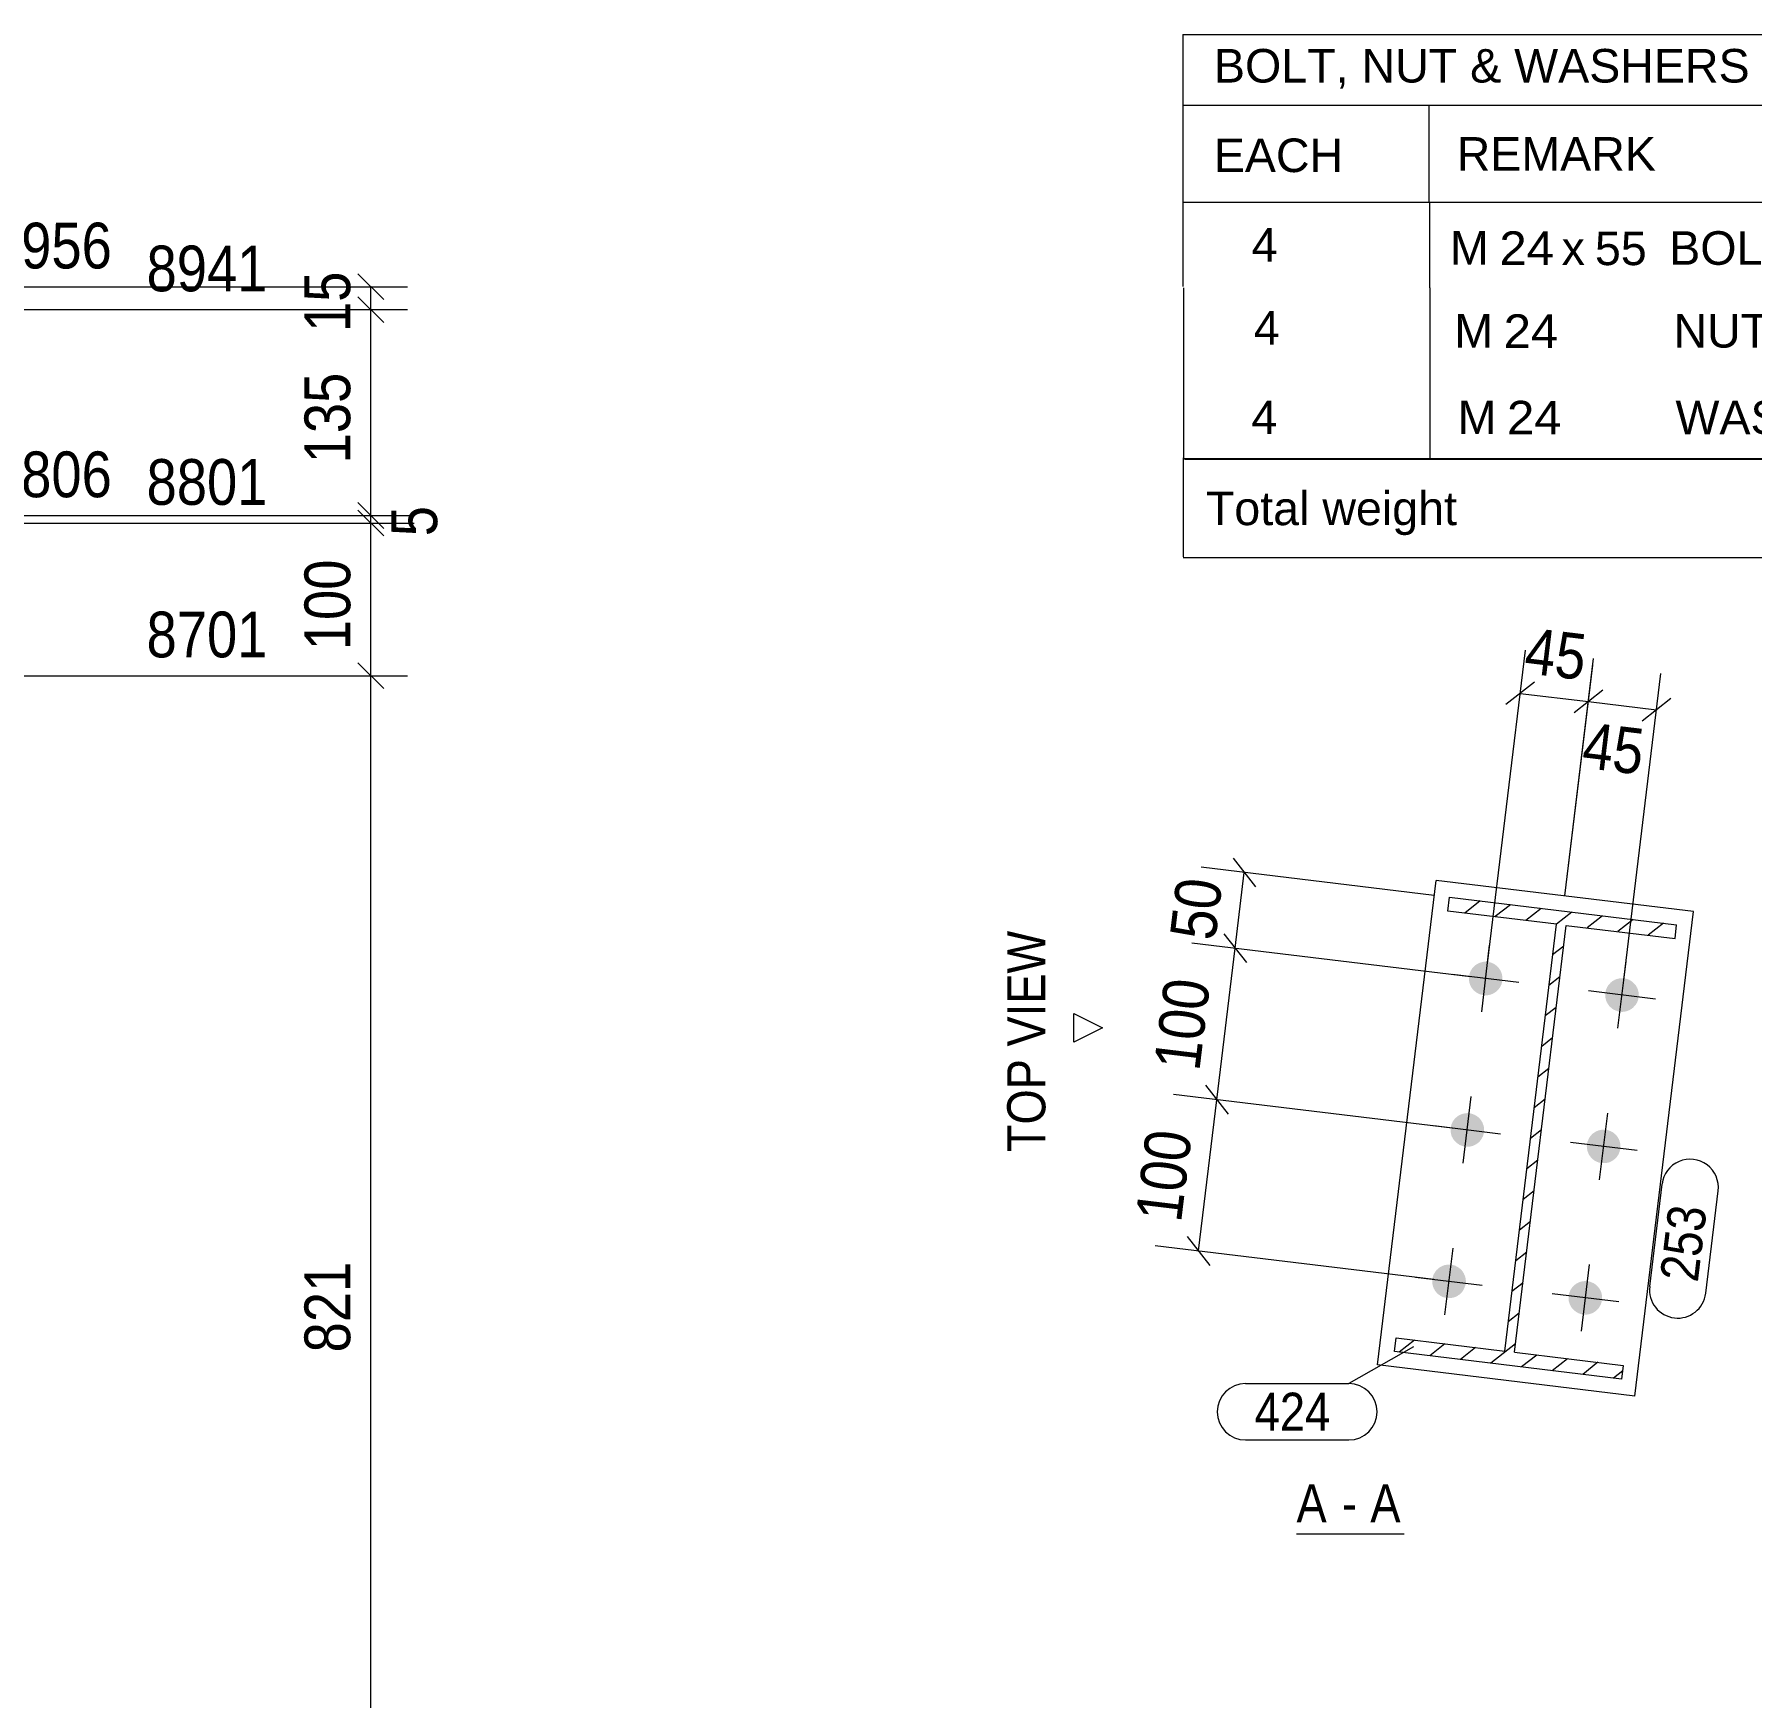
# Model space of a CAD drawing. Header units: millimetres. Extents: x 2 to 579, y 1 to 825.
# Drawn here: x 367.5 to 480, y 580.1 to 689.1 of the extents above; entities that cross this region are included whole.
import ezdxf

# ---------------------------------------------------------------- set-up
doc = ezdxf.new("R2010")
doc.units = ezdxf.units.MM
doc.linetypes.add('XKITLINE00', pattern=[0])
doc.linetypes.add('XKITLINE03', pattern=[6, 3, -1, 1, -1])
for name, color, linetype, lineweight in [('Bolt', 3, 'Continuous', 0), ('Dimensions', 7, 'Continuous', 0), ('OtherObjectType', 7, 'Continuous', 0), ('Part', 2, 'Continuous', 0), ('PartMark', 7, 'Continuous', 0)]:
    doc.layers.add(name, color=color, linetype=linetype, lineweight=lineweight)
doc.styles.add('ARIAL', font='ARIAL.TTF')
doc.styles.add('ARIAL_NARROW', font='ARIALN.TTF')

# ---------------------------------------------------------------- blocks, each defined once
blk = doc.blocks.new('*A5')
at = {"layer": 'Part', "color": 7, "linetype": 'XKITLINE00', "lineweight": 0}
for p, q in [((460.22, 632.57), (460.22, 632.57)), ((460.22, 632.57), (460.22, 632.57)), ((462.23, 632.33), (461.23, 631.54)), ((464.23, 632.08), (463.23, 631.3)), ((466.24, 631.84), (465.24, 631.05)), ((468.25, 631.6), (467.24, 630.81)), ((470.25, 631.35), (469.25, 630.57)), ((472.26, 631.11), (471.26, 630.33)), ((474.26, 630.87), (473.26, 630.08)), ((467.72, 629.37), (466.99, 628.8)), ((467.47, 627.36), (466.75, 626.79)), ((467.23, 625.35), (466.51, 624.79)), ((466.99, 623.35), (466.27, 622.78)), ((466.75, 621.34), (466.02, 620.78)), ((466.5, 619.34), (465.78, 618.77)), ((466.26, 617.33), (465.54, 616.76)), ((466.02, 615.33), (465.29, 614.76)), ((465.78, 613.32), (465.05, 612.75)), ((465.53, 611.31), (464.81, 610.75)), ((465.29, 609.31), (464.57, 608.74)), ((465.05, 607.3), (464.32, 606.73)), ((464.8, 605.3), (464.08, 604.73)), ((457.93, 603.53), (456.92, 602.75)), ((459.93, 603.29), (458.93, 602.51)), ((461.94, 603.05), (460.94, 602.26)), ((464.56, 603.29), (462.94, 602.02)), ((465.95, 602.56), (464.95, 601.78)), ((467.96, 602.32), (466.95, 601.53)), ((469.96, 602.08), (468.96, 601.29)), ((471.58, 601.53), (470.97, 601.05))]:
    blk.add_line(p, q, dxfattribs=at)
blk = doc.blocks.new('*A128')
at = {"layer": 'Bolt'}
for points in [[(461.51, 627.4), (461.52, 627.43), (461.52, 627.46), (461.53, 627.48), (461.53, 627.51), (461.54, 627.53), (461.55, 627.56), (461.55, 627.59), (461.56, 627.61), (461.57, 627.64), (461.58, 627.66), (461.59, 627.69), (461.6, 627.71), (461.62, 627.74), (461.63, 627.76), (461.64, 627.78), (461.66, 627.81), (461.67, 627.83), (461.68, 627.85), (461.7, 627.88), (461.71, 627.9), (461.73, 627.92), (461.75, 627.94), (461.77, 627.96), (461.78, 627.98), (461.8, 628), (461.82, 628.02), (461.84, 628.04), (461.86, 628.06), (461.88, 628.08), (461.9, 628.09), (461.92, 628.11), (461.94, 628.13), (461.96, 628.14), (461.99, 628.16), (462.01, 628.17), (462.03, 628.19), (462.06, 628.2), (462.08, 628.21), (462.1, 628.23), (462.13, 628.24), (462.15, 628.25), (462.18, 628.26), (462.2, 628.27), (462.23, 628.28), (462.25, 628.29), (462.28, 628.3), (462.3, 628.3), (462.33, 628.31), (462.36, 628.32), (462.38, 628.32), (462.41, 628.33), (462.44, 628.33), (462.46, 628.34), (462.49, 628.34), (462.52, 628.34), (462.54, 628.34), (462.57, 628.34), (462.6, 628.34), (462.62, 628.34), (462.65, 628.34), (462.68, 628.34), (462.71, 628.34), (462.73, 628.34), (462.76, 628.33), (462.79, 628.33), (462.81, 628.32), (462.84, 628.32), (462.86, 628.31), (462.89, 628.3), (462.92, 628.3), (462.94, 628.29), (462.97, 628.28), (462.99, 628.27), (463.02, 628.26), (463.04, 628.25), (463.07, 628.24), (463.09, 628.23), (463.12, 628.22), (463.14, 628.2), (463.16, 628.19), (463.19, 628.17), (463.21, 628.16), (463.23, 628.14), (463.25, 628.13), (463.27, 628.11), (463.3, 628.1), (463.32, 628.08), (463.34, 628.06), (463.36, 628.04), (463.38, 628.02), (463.39, 628), (463.41, 627.98), (463.43, 627.96), (463.45, 627.94), (463.47, 627.92), (463.48, 627.9), (463.5, 627.88), (463.51, 627.86), (463.53, 627.83), (463.54, 627.81), (463.56, 627.79), (463.57, 627.76), (463.58, 627.74), (463.59, 627.72), (463.6, 627.69), (463.62, 627.67), (463.63, 627.64), (463.63, 627.62), (463.64, 627.59), (463.65, 627.57), (463.66, 627.54), (463.67, 627.51), (463.67, 627.49), (463.68, 627.46), (463.68, 627.43), (463.69, 627.41), (463.69, 627.38), (463.69, 627.35), (463.7, 627.33), (463.7, 627.3), (463.7, 627.27), (463.7, 627.25), (463.7, 627.22), (463.7, 627.19), (463.7, 627.17), (463.69, 627.14), (463.69, 627.11), (463.69, 627.08), (463.68, 627.06), (463.68, 627.03), (463.67, 627.01), (463.67, 626.98), (463.66, 626.95), (463.65, 626.93), (463.65, 626.9), (463.64, 626.88), (463.63, 626.85), (463.62, 626.83), (463.61, 626.8), (463.6, 626.78), (463.58, 626.75), (463.57, 626.73), (463.56, 626.7), (463.54, 626.68), (463.53, 626.66), (463.52, 626.63), (463.5, 626.61), (463.48, 626.59), (463.47, 626.57), (463.45, 626.55), (463.43, 626.53), (463.42, 626.51), (463.4, 626.49), (463.38, 626.47), (463.36, 626.45), (463.34, 626.43), (463.32, 626.41), (463.3, 626.4), (463.28, 626.38), (463.26, 626.36), (463.24, 626.35), (463.21, 626.33), (463.19, 626.32), (463.17, 626.3), (463.14, 626.29), (463.12, 626.27), (463.1, 626.26), (463.07, 626.25), (463.05, 626.24), (463.02, 626.23), (463, 626.22), (462.97, 626.21), (462.95, 626.2), (462.92, 626.19), (462.9, 626.18), (462.87, 626.18), (462.84, 626.17), (462.82, 626.17), (462.79, 626.16), (462.76, 626.16), (462.74, 626.15), (462.71, 626.15), (462.68, 626.15), (462.66, 626.15), (462.63, 626.14), (462.6, 626.14), (462.58, 626.14), (462.55, 626.15), (462.52, 626.15), (462.49, 626.15), (462.47, 626.15), (462.44, 626.16), (462.41, 626.16), (462.39, 626.16), (462.36, 626.17), (462.34, 626.18), (462.31, 626.18), (462.28, 626.19), (462.26, 626.2), (462.23, 626.21), (462.21, 626.22), (462.18, 626.23), (462.16, 626.24), (462.13, 626.25), (462.11, 626.26), (462.08, 626.27), (462.06, 626.29), (462.04, 626.3), (462.01, 626.31), (461.99, 626.33), (461.97, 626.34), (461.95, 626.36), (461.93, 626.38), (461.9, 626.39), (461.88, 626.41), (461.86, 626.43), (461.84, 626.45), (461.82, 626.46), (461.81, 626.48), (461.79, 626.5), (461.77, 626.52), (461.75, 626.54), (461.73, 626.57), (461.72, 626.59), (461.7, 626.61), (461.69, 626.63), (461.67, 626.65), (461.66, 626.68), (461.64, 626.7), (461.63, 626.72), (461.62, 626.75), (461.61, 626.77), (461.6, 626.8), (461.58, 626.82), (461.57, 626.85), (461.57, 626.87), (461.56, 626.9), (461.55, 626.92), (461.54, 626.95), (461.53, 626.97), (461.53, 627), (461.52, 627.03), (461.52, 627.05), (461.51, 627.08), (461.51, 627.11), (461.51, 627.13), (461.5, 627.16), (461.5, 627.19), (461.5, 627.21), (461.5, 627.24), (461.5, 627.27), (461.5, 627.3), (461.5, 627.32), (461.5, 627.35), (461.51, 627.38)], [(470.45, 626.32), (470.45, 626.35), (470.46, 626.37), (470.46, 626.4), (470.47, 626.43), (470.47, 626.45), (470.48, 626.48), (470.49, 626.51), (470.5, 626.53), (470.51, 626.56), (470.52, 626.58), (470.53, 626.61), (470.54, 626.63), (470.55, 626.66), (470.56, 626.68), (470.58, 626.7), (470.59, 626.73), (470.6, 626.75), (470.62, 626.77), (470.63, 626.79), (470.65, 626.82), (470.67, 626.84), (470.68, 626.86), (470.7, 626.88), (470.72, 626.9), (470.74, 626.92), (470.76, 626.94), (470.77, 626.96), (470.79, 626.98), (470.81, 626.99), (470.83, 627.01), (470.86, 627.03), (470.88, 627.04), (470.9, 627.06), (470.92, 627.08), (470.94, 627.09), (470.97, 627.11), (470.99, 627.12), (471.01, 627.13), (471.04, 627.14), (471.06, 627.16), (471.09, 627.17), (471.11, 627.18), (471.14, 627.19), (471.16, 627.2), (471.19, 627.21), (471.21, 627.21), (471.24, 627.22), (471.27, 627.23), (471.29, 627.24), (471.32, 627.24), (471.34, 627.25), (471.37, 627.25), (471.4, 627.25), (471.42, 627.26), (471.45, 627.26), (471.48, 627.26), (471.51, 627.26), (471.53, 627.26), (471.56, 627.26), (471.59, 627.26), (471.61, 627.26), (471.64, 627.26), (471.67, 627.25), (471.69, 627.25), (471.72, 627.25), (471.75, 627.24), (471.77, 627.24), (471.8, 627.23), (471.83, 627.22), (471.85, 627.22), (471.88, 627.21), (471.9, 627.2), (471.93, 627.19), (471.95, 627.18), (471.98, 627.17), (472, 627.16), (472.03, 627.15), (472.05, 627.13), (472.07, 627.12), (472.1, 627.11), (472.12, 627.09), (472.14, 627.08), (472.17, 627.06), (472.19, 627.05), (472.21, 627.03), (472.23, 627.01), (472.25, 627), (472.27, 626.98), (472.29, 626.96), (472.31, 626.94), (472.33, 626.92), (472.35, 626.9), (472.37, 626.88), (472.38, 626.86), (472.4, 626.84), (472.42, 626.82), (472.43, 626.8), (472.45, 626.78), (472.46, 626.75), (472.48, 626.73), (472.49, 626.71), (472.5, 626.68), (472.52, 626.66), (472.53, 626.64), (472.54, 626.61), (472.55, 626.59), (472.56, 626.56), (472.57, 626.54), (472.58, 626.51), (472.59, 626.48), (472.59, 626.46), (472.6, 626.43), (472.61, 626.41), (472.61, 626.38), (472.62, 626.35), (472.62, 626.33), (472.63, 626.3), (472.63, 626.27), (472.63, 626.25), (472.63, 626.22), (472.63, 626.19), (472.63, 626.17), (472.63, 626.14), (472.63, 626.11), (472.63, 626.08), (472.63, 626.06), (472.63, 626.03), (472.62, 626), (472.62, 625.98), (472.61, 625.95), (472.61, 625.92), (472.6, 625.9), (472.6, 625.87), (472.59, 625.85), (472.58, 625.82), (472.57, 625.79), (472.56, 625.77), (472.55, 625.74), (472.54, 625.72), (472.53, 625.69), (472.52, 625.67), (472.51, 625.65), (472.49, 625.62), (472.48, 625.6), (472.47, 625.58), (472.45, 625.55), (472.44, 625.53), (472.42, 625.51), (472.4, 625.49), (472.39, 625.47), (472.37, 625.45), (472.35, 625.43), (472.33, 625.41), (472.31, 625.39), (472.3, 625.37), (472.28, 625.35), (472.26, 625.33), (472.23, 625.31), (472.21, 625.3), (472.19, 625.28), (472.17, 625.26), (472.15, 625.25), (472.13, 625.23), (472.1, 625.22), (472.08, 625.21), (472.06, 625.19), (472.03, 625.18), (472.01, 625.17), (471.98, 625.16), (471.96, 625.15), (471.93, 625.14), (471.91, 625.13), (471.88, 625.12), (471.86, 625.11), (471.83, 625.1), (471.8, 625.1), (471.78, 625.09), (471.75, 625.08), (471.73, 625.08), (471.7, 625.08), (471.67, 625.07), (471.65, 625.07), (471.62, 625.07), (471.59, 625.06), (471.56, 625.06), (471.54, 625.06), (471.51, 625.06), (471.48, 625.06), (471.46, 625.07), (471.43, 625.07), (471.4, 625.07), (471.38, 625.07), (471.35, 625.08), (471.32, 625.08), (471.3, 625.09), (471.27, 625.1), (471.24, 625.1), (471.22, 625.11), (471.19, 625.12), (471.17, 625.13), (471.14, 625.14), (471.12, 625.15), (471.09, 625.16), (471.07, 625.17), (471.04, 625.18), (471.02, 625.19), (470.99, 625.2), (470.97, 625.22), (470.95, 625.23), (470.93, 625.25), (470.9, 625.26), (470.88, 625.28), (470.86, 625.29), (470.84, 625.31), (470.82, 625.33), (470.8, 625.35), (470.78, 625.36), (470.76, 625.38), (470.74, 625.4), (470.72, 625.42), (470.7, 625.44), (470.69, 625.46), (470.67, 625.48), (470.65, 625.51), (470.64, 625.53), (470.62, 625.55), (470.61, 625.57), (470.59, 625.6), (470.58, 625.62), (470.57, 625.64), (470.55, 625.67), (470.54, 625.69), (470.53, 625.71), (470.52, 625.74), (470.51, 625.76), (470.5, 625.79), (470.49, 625.82), (470.48, 625.84), (470.48, 625.87), (470.47, 625.89), (470.46, 625.92), (470.46, 625.95), (470.45, 625.97), (470.45, 626), (470.44, 626.03), (470.44, 626.05), (470.44, 626.08), (470.44, 626.11), (470.44, 626.13), (470.43, 626.16), (470.44, 626.19), (470.44, 626.21), (470.44, 626.24), (470.44, 626.27), (470.44, 626.29)], [(460.31, 617.48), (460.31, 617.5), (460.32, 617.53), (460.32, 617.55), (460.33, 617.58), (460.34, 617.61), (460.35, 617.63), (460.35, 617.66), (460.36, 617.68), (460.37, 617.71), (460.38, 617.73), (460.39, 617.76), (460.4, 617.78), (460.42, 617.81), (460.43, 617.83), (460.44, 617.86), (460.45, 617.88), (460.47, 617.9), (460.48, 617.93), (460.5, 617.95), (460.51, 617.97), (460.53, 617.99), (460.55, 618.01), (460.56, 618.03), (460.58, 618.05), (460.6, 618.07), (460.62, 618.09), (460.64, 618.11), (460.66, 618.13), (460.68, 618.15), (460.7, 618.16), (460.72, 618.18), (460.74, 618.2), (460.76, 618.21), (460.79, 618.23), (460.81, 618.24), (460.83, 618.26), (460.85, 618.27), (460.88, 618.29), (460.9, 618.3), (460.93, 618.31), (460.95, 618.32), (460.98, 618.33), (461, 618.34), (461.03, 618.35), (461.05, 618.36), (461.08, 618.37), (461.1, 618.38), (461.13, 618.38), (461.16, 618.39), (461.18, 618.39), (461.21, 618.4), (461.23, 618.4), (461.26, 618.41), (461.29, 618.41), (461.32, 618.41), (461.34, 618.41), (461.37, 618.42), (461.4, 618.42), (461.42, 618.42), (461.45, 618.42), (461.48, 618.41), (461.5, 618.41), (461.53, 618.41), (461.56, 618.4), (461.58, 618.4), (461.61, 618.4), (461.64, 618.39), (461.66, 618.38), (461.69, 618.38), (461.72, 618.37), (461.74, 618.36), (461.77, 618.35), (461.79, 618.34), (461.82, 618.33), (461.84, 618.32), (461.87, 618.31), (461.89, 618.3), (461.92, 618.29), (461.94, 618.27), (461.96, 618.26), (461.99, 618.25), (462.01, 618.23), (462.03, 618.22), (462.05, 618.2), (462.07, 618.18), (462.09, 618.17), (462.12, 618.15), (462.14, 618.13), (462.16, 618.11), (462.17, 618.1), (462.19, 618.08), (462.21, 618.06), (462.23, 618.04), (462.25, 618.02), (462.26, 618), (462.28, 617.97), (462.3, 617.95), (462.31, 617.93), (462.33, 617.91), (462.34, 617.88), (462.35, 617.86), (462.37, 617.84), (462.38, 617.81), (462.39, 617.79), (462.4, 617.76), (462.41, 617.74), (462.42, 617.71), (462.43, 617.69), (462.44, 617.66), (462.45, 617.64), (462.46, 617.61), (462.47, 617.59), (462.47, 617.56), (462.48, 617.53), (462.48, 617.51), (462.49, 617.48), (462.49, 617.45), (462.49, 617.43), (462.5, 617.4), (462.5, 617.37), (462.5, 617.35), (462.5, 617.32), (462.5, 617.29), (462.5, 617.26), (462.5, 617.24), (462.49, 617.21), (462.49, 617.18), (462.49, 617.16), (462.48, 617.13), (462.48, 617.1), (462.47, 617.08), (462.47, 617.05), (462.46, 617.03), (462.45, 617), (462.44, 616.97), (462.44, 616.95), (462.43, 616.92), (462.42, 616.9), (462.41, 616.87), (462.39, 616.85), (462.38, 616.82), (462.37, 616.8), (462.36, 616.78), (462.34, 616.75), (462.33, 616.73), (462.31, 616.71), (462.3, 616.68), (462.28, 616.66), (462.27, 616.64), (462.25, 616.62), (462.23, 616.6), (462.22, 616.58), (462.2, 616.56), (462.18, 616.54), (462.16, 616.52), (462.14, 616.5), (462.12, 616.48), (462.1, 616.47), (462.08, 616.45), (462.06, 616.43), (462.03, 616.42), (462.01, 616.4), (461.99, 616.39), (461.97, 616.37), (461.94, 616.36), (461.92, 616.35), (461.9, 616.33), (461.87, 616.32), (461.85, 616.31), (461.82, 616.3), (461.8, 616.29), (461.77, 616.28), (461.75, 616.27), (461.72, 616.26), (461.69, 616.26), (461.67, 616.25), (461.64, 616.24), (461.62, 616.24), (461.59, 616.23), (461.56, 616.23), (461.54, 616.22), (461.51, 616.22), (461.48, 616.22), (461.46, 616.22), (461.43, 616.22), (461.4, 616.22), (461.37, 616.22), (461.35, 616.22), (461.32, 616.22), (461.29, 616.22), (461.27, 616.22), (461.24, 616.23), (461.21, 616.23), (461.19, 616.24), (461.16, 616.24), (461.13, 616.25), (461.11, 616.26), (461.08, 616.26), (461.06, 616.27), (461.03, 616.28), (461.01, 616.29), (460.98, 616.3), (460.96, 616.31), (460.93, 616.32), (460.91, 616.33), (460.88, 616.34), (460.86, 616.36), (460.84, 616.37), (460.81, 616.39), (460.79, 616.4), (460.77, 616.42), (460.75, 616.43), (460.72, 616.45), (460.7, 616.46), (460.68, 616.48), (460.66, 616.5), (460.64, 616.52), (460.62, 616.54), (460.6, 616.56), (460.59, 616.58), (460.57, 616.6), (460.55, 616.62), (460.53, 616.64), (460.52, 616.66), (460.5, 616.68), (460.49, 616.7), (460.47, 616.73), (460.46, 616.75), (460.44, 616.77), (460.43, 616.8), (460.42, 616.82), (460.41, 616.84), (460.39, 616.87), (460.38, 616.89), (460.37, 616.92), (460.36, 616.94), (460.36, 616.97), (460.35, 616.99), (460.34, 617.02), (460.33, 617.05), (460.33, 617.07), (460.32, 617.1), (460.32, 617.13), (460.31, 617.15), (460.31, 617.18), (460.3, 617.21), (460.3, 617.23), (460.3, 617.26), (460.3, 617.29), (460.3, 617.31), (460.3, 617.34), (460.3, 617.37), (460.3, 617.39), (460.3, 617.42), (460.31, 617.45)], [(469.25, 616.39), (469.25, 616.42), (469.25, 616.45), (469.26, 616.47), (469.27, 616.5), (469.27, 616.53), (469.28, 616.55), (469.29, 616.58), (469.3, 616.6), (469.31, 616.63), (469.32, 616.65), (469.33, 616.68), (469.34, 616.7), (469.35, 616.73), (469.36, 616.75), (469.38, 616.78), (469.39, 616.8), (469.4, 616.82), (469.42, 616.84), (469.43, 616.87), (469.45, 616.89), (469.46, 616.91), (469.48, 616.93), (469.5, 616.95), (469.52, 616.97), (469.54, 616.99), (469.55, 617.01), (469.57, 617.03), (469.59, 617.05), (469.61, 617.07), (469.63, 617.08), (469.65, 617.1), (469.68, 617.12), (469.7, 617.13), (469.72, 617.15), (469.74, 617.16), (469.77, 617.18), (469.79, 617.19), (469.81, 617.2), (469.84, 617.22), (469.86, 617.23), (469.89, 617.24), (469.91, 617.25), (469.94, 617.26), (469.96, 617.27), (469.99, 617.28), (470.01, 617.29), (470.04, 617.29), (470.06, 617.3), (470.09, 617.31), (470.12, 617.31), (470.14, 617.32), (470.17, 617.32), (470.2, 617.33), (470.22, 617.33), (470.25, 617.33), (470.28, 617.33), (470.3, 617.33), (470.33, 617.34), (470.36, 617.33), (470.39, 617.33), (470.41, 617.33), (470.44, 617.33), (470.47, 617.33), (470.49, 617.32), (470.52, 617.32), (470.55, 617.31), (470.57, 617.31), (470.6, 617.3), (470.62, 617.3), (470.65, 617.29), (470.68, 617.28), (470.7, 617.27), (470.73, 617.26), (470.75, 617.25), (470.78, 617.24), (470.8, 617.23), (470.83, 617.22), (470.85, 617.21), (470.87, 617.19), (470.9, 617.18), (470.92, 617.17), (470.94, 617.15), (470.96, 617.14), (470.99, 617.12), (471.01, 617.1), (471.03, 617.09), (471.05, 617.07), (471.07, 617.05), (471.09, 617.03), (471.11, 617.01), (471.13, 617), (471.15, 616.98), (471.16, 616.96), (471.18, 616.94), (471.2, 616.91), (471.22, 616.89), (471.23, 616.87), (471.25, 616.85), (471.26, 616.83), (471.28, 616.8), (471.29, 616.78), (471.3, 616.76), (471.32, 616.73), (471.33, 616.71), (471.34, 616.68), (471.35, 616.66), (471.36, 616.63), (471.37, 616.61), (471.38, 616.58), (471.39, 616.56), (471.39, 616.53), (471.4, 616.5), (471.41, 616.48), (471.41, 616.45), (471.42, 616.43), (471.42, 616.4), (471.43, 616.37), (471.43, 616.35), (471.43, 616.32), (471.43, 616.29), (471.43, 616.26), (471.43, 616.24), (471.43, 616.21), (471.43, 616.18), (471.43, 616.16), (471.43, 616.13), (471.43, 616.1), (471.42, 616.08), (471.42, 616.05), (471.41, 616.02), (471.41, 616), (471.4, 615.97), (471.39, 615.94), (471.39, 615.92), (471.38, 615.89), (471.37, 615.87), (471.36, 615.84), (471.35, 615.82), (471.34, 615.79), (471.33, 615.77), (471.32, 615.74), (471.3, 615.72), (471.29, 615.7), (471.28, 615.67), (471.26, 615.65), (471.25, 615.63), (471.23, 615.6), (471.22, 615.58), (471.2, 615.56), (471.19, 615.54), (471.17, 615.52), (471.15, 615.5), (471.13, 615.48), (471.11, 615.46), (471.09, 615.44), (471.07, 615.42), (471.05, 615.4), (471.03, 615.39), (471.01, 615.37), (470.99, 615.35), (470.97, 615.34), (470.95, 615.32), (470.92, 615.31), (470.9, 615.29), (470.88, 615.28), (470.85, 615.27), (470.83, 615.25), (470.81, 615.24), (470.78, 615.23), (470.76, 615.22), (470.73, 615.21), (470.71, 615.2), (470.68, 615.19), (470.66, 615.18), (470.63, 615.18), (470.6, 615.17), (470.58, 615.16), (470.55, 615.16), (470.52, 615.15), (470.5, 615.15), (470.47, 615.14), (470.44, 615.14), (470.42, 615.14), (470.39, 615.14), (470.36, 615.14), (470.34, 615.14), (470.31, 615.14), (470.28, 615.14), (470.26, 615.14), (470.23, 615.14), (470.2, 615.14), (470.17, 615.15), (470.15, 615.15), (470.12, 615.16), (470.1, 615.16), (470.07, 615.17), (470.04, 615.17), (470.02, 615.18), (469.99, 615.19), (469.97, 615.2), (469.94, 615.21), (469.92, 615.22), (469.89, 615.23), (469.87, 615.24), (469.84, 615.25), (469.82, 615.26), (469.79, 615.28), (469.77, 615.29), (469.75, 615.3), (469.72, 615.32), (469.7, 615.33), (469.68, 615.35), (469.66, 615.37), (469.64, 615.38), (469.62, 615.4), (469.6, 615.42), (469.58, 615.44), (469.56, 615.46), (469.54, 615.47), (469.52, 615.49), (469.5, 615.51), (469.48, 615.54), (469.47, 615.56), (469.45, 615.58), (469.44, 615.6), (469.42, 615.62), (469.41, 615.64), (469.39, 615.67), (469.38, 615.69), (469.36, 615.71), (469.35, 615.74), (469.34, 615.76), (469.33, 615.79), (469.32, 615.81), (469.31, 615.84), (469.3, 615.86), (469.29, 615.89), (469.28, 615.91), (469.27, 615.94), (469.27, 615.97), (469.26, 615.99), (469.26, 616.02), (469.25, 616.04), (469.25, 616.07), (469.24, 616.1), (469.24, 616.12), (469.24, 616.15), (469.24, 616.18), (469.23, 616.21), (469.23, 616.23), (469.23, 616.26), (469.23, 616.29), (469.24, 616.31), (469.24, 616.34), (469.24, 616.37)], [(459.11, 607.55), (459.11, 607.57), (459.12, 607.6), (459.12, 607.63), (459.13, 607.65), (459.14, 607.68), (459.14, 607.71), (459.15, 607.73), (459.16, 607.76), (459.17, 607.78), (459.18, 607.81), (459.19, 607.83), (459.2, 607.86), (459.21, 607.88), (459.23, 607.9), (459.24, 607.93), (459.25, 607.95), (459.27, 607.97), (459.28, 608), (459.3, 608.02), (459.31, 608.04), (459.33, 608.06), (459.35, 608.08), (459.36, 608.11), (459.38, 608.13), (459.4, 608.15), (459.42, 608.16), (459.44, 608.18), (459.46, 608.2), (459.48, 608.22), (459.5, 608.24), (459.52, 608.25), (459.54, 608.27), (459.56, 608.29), (459.58, 608.3), (459.61, 608.32), (459.63, 608.33), (459.65, 608.34), (459.68, 608.36), (459.7, 608.37), (459.73, 608.38), (459.75, 608.39), (459.77, 608.4), (459.8, 608.41), (459.82, 608.42), (459.85, 608.43), (459.88, 608.44), (459.9, 608.45), (459.93, 608.46), (459.95, 608.46), (459.98, 608.47), (460.01, 608.47), (460.03, 608.48), (460.06, 608.48), (460.09, 608.48), (460.11, 608.49), (460.14, 608.49), (460.17, 608.49), (460.2, 608.49), (460.22, 608.49), (460.25, 608.49), (460.28, 608.49), (460.3, 608.48), (460.33, 608.48), (460.36, 608.48), (460.38, 608.47), (460.41, 608.47), (460.44, 608.46), (460.46, 608.46), (460.49, 608.45), (460.51, 608.44), (460.54, 608.43), (460.57, 608.43), (460.59, 608.42), (460.62, 608.41), (460.64, 608.4), (460.67, 608.38), (460.69, 608.37), (460.71, 608.36), (460.74, 608.35), (460.76, 608.33), (460.78, 608.32), (460.81, 608.3), (460.83, 608.29), (460.85, 608.27), (460.87, 608.26), (460.89, 608.24), (460.91, 608.22), (460.93, 608.21), (460.95, 608.19), (460.97, 608.17), (460.99, 608.15), (461.01, 608.13), (461.03, 608.11), (461.05, 608.09), (461.06, 608.07), (461.08, 608.05), (461.1, 608.02), (461.11, 608), (461.13, 607.98), (461.14, 607.96), (461.15, 607.93), (461.17, 607.91), (461.18, 607.89), (461.19, 607.86), (461.2, 607.84), (461.21, 607.81), (461.22, 607.79), (461.23, 607.76), (461.24, 607.74), (461.25, 607.71), (461.26, 607.68), (461.26, 607.66), (461.27, 607.63), (461.28, 607.61), (461.28, 607.58), (461.29, 607.55), (461.29, 607.53), (461.29, 607.5), (461.29, 607.47), (461.3, 607.45), (461.3, 607.42), (461.3, 607.39), (461.3, 607.36), (461.3, 607.34), (461.29, 607.31), (461.29, 607.28), (461.29, 607.26), (461.29, 607.23), (461.28, 607.2), (461.28, 607.18), (461.27, 607.15), (461.27, 607.12), (461.26, 607.1), (461.25, 607.07), (461.24, 607.05), (461.23, 607.02), (461.22, 607), (461.21, 606.97), (461.2, 606.95), (461.19, 606.92), (461.18, 606.9), (461.17, 606.87), (461.16, 606.85), (461.14, 606.83), (461.13, 606.8), (461.11, 606.78), (461.1, 606.76), (461.08, 606.74), (461.07, 606.71), (461.05, 606.69), (461.03, 606.67), (461.01, 606.65), (461, 606.63), (460.98, 606.61), (460.96, 606.59), (460.94, 606.58), (460.92, 606.56), (460.9, 606.54), (460.88, 606.52), (460.85, 606.51), (460.83, 606.49), (460.81, 606.48), (460.79, 606.46), (460.77, 606.45), (460.74, 606.43), (460.72, 606.42), (460.69, 606.41), (460.67, 606.4), (460.65, 606.38), (460.62, 606.37), (460.6, 606.36), (460.57, 606.35), (460.55, 606.34), (460.52, 606.34), (460.49, 606.33), (460.47, 606.32), (460.44, 606.32), (460.41, 606.31), (460.39, 606.31), (460.36, 606.3), (460.33, 606.3), (460.31, 606.29), (460.28, 606.29), (460.25, 606.29), (460.23, 606.29), (460.2, 606.29), (460.17, 606.29), (460.15, 606.29), (460.12, 606.29), (460.09, 606.29), (460.07, 606.3), (460.04, 606.3), (460.01, 606.3), (459.99, 606.31), (459.96, 606.31), (459.93, 606.32), (459.91, 606.33), (459.88, 606.34), (459.86, 606.34), (459.83, 606.35), (459.8, 606.36), (459.78, 606.37), (459.75, 606.38), (459.73, 606.39), (459.71, 606.4), (459.68, 606.42), (459.66, 606.43), (459.63, 606.44), (459.61, 606.46), (459.59, 606.47), (459.57, 606.49), (459.54, 606.5), (459.52, 606.52), (459.5, 606.54), (459.48, 606.55), (459.46, 606.57), (459.44, 606.59), (459.42, 606.61), (459.4, 606.63), (459.38, 606.65), (459.37, 606.67), (459.35, 606.69), (459.33, 606.71), (459.32, 606.73), (459.3, 606.75), (459.28, 606.78), (459.27, 606.8), (459.26, 606.82), (459.24, 606.84), (459.23, 606.87), (459.22, 606.89), (459.2, 606.92), (459.19, 606.94), (459.18, 606.97), (459.17, 606.99), (459.16, 607.02), (459.15, 607.04), (459.15, 607.07), (459.14, 607.09), (459.13, 607.12), (459.12, 607.15), (459.12, 607.17), (459.11, 607.2), (459.11, 607.22), (459.11, 607.25), (459.1, 607.28), (459.1, 607.31), (459.1, 607.33), (459.1, 607.36), (459.1, 607.39), (459.1, 607.41), (459.1, 607.44), (459.1, 607.47), (459.1, 607.49), (459.11, 607.52)], [(468.04, 606.47), (468.05, 606.49), (468.05, 606.52), (468.06, 606.55), (468.06, 606.57), (468.07, 606.6), (468.08, 606.62), (468.09, 606.65), (468.1, 606.68), (468.11, 606.7), (468.12, 606.73), (468.13, 606.75), (468.14, 606.78), (468.15, 606.8), (468.16, 606.82), (468.17, 606.85), (468.19, 606.87), (468.2, 606.89), (468.22, 606.92), (468.23, 606.94), (468.25, 606.96), (468.26, 606.98), (468.28, 607), (468.3, 607.02), (468.32, 607.04), (468.33, 607.06), (468.35, 607.08), (468.37, 607.1), (468.39, 607.12), (468.41, 607.14), (468.43, 607.16), (468.45, 607.17), (468.48, 607.19), (468.5, 607.21), (468.52, 607.22), (468.54, 607.24), (468.56, 607.25), (468.59, 607.26), (468.61, 607.28), (468.64, 607.29), (468.66, 607.3), (468.68, 607.31), (468.71, 607.32), (468.73, 607.33), (468.76, 607.34), (468.79, 607.35), (468.81, 607.36), (468.84, 607.37), (468.86, 607.37), (468.89, 607.38), (468.92, 607.39), (468.94, 607.39), (468.97, 607.4), (469, 607.4), (469.02, 607.4), (469.05, 607.4), (469.08, 607.41), (469.1, 607.41), (469.13, 607.41), (469.16, 607.41), (469.18, 607.41), (469.21, 607.4), (469.24, 607.4), (469.26, 607.4), (469.29, 607.4), (469.32, 607.39), (469.34, 607.39), (469.37, 607.38), (469.4, 607.38), (469.42, 607.37), (469.45, 607.36), (469.48, 607.35), (469.5, 607.34), (469.53, 607.33), (469.55, 607.32), (469.58, 607.31), (469.6, 607.3), (469.62, 607.29), (469.65, 607.28), (469.67, 607.27), (469.7, 607.25), (469.72, 607.24), (469.74, 607.22), (469.76, 607.21), (469.79, 607.19), (469.81, 607.18), (469.83, 607.16), (469.85, 607.14), (469.87, 607.12), (469.89, 607.11), (469.91, 607.09), (469.93, 607.07), (469.95, 607.05), (469.96, 607.03), (469.98, 607.01), (470, 606.99), (470.01, 606.96), (470.03, 606.94), (470.05, 606.92), (470.06, 606.9), (470.07, 606.88), (470.09, 606.85), (470.1, 606.83), (470.11, 606.8), (470.13, 606.78), (470.14, 606.76), (470.15, 606.73), (470.16, 606.71), (470.17, 606.68), (470.18, 606.66), (470.18, 606.63), (470.19, 606.6), (470.2, 606.58), (470.21, 606.55), (470.21, 606.52), (470.22, 606.5), (470.22, 606.47), (470.22, 606.44), (470.23, 606.42), (470.23, 606.39), (470.23, 606.36), (470.23, 606.34), (470.23, 606.31), (470.23, 606.28), (470.23, 606.26), (470.23, 606.23), (470.23, 606.2), (470.22, 606.18), (470.22, 606.15), (470.22, 606.12), (470.21, 606.1), (470.21, 606.07), (470.2, 606.04), (470.19, 606.02), (470.19, 605.99), (470.18, 605.96), (470.17, 605.94), (470.16, 605.91), (470.15, 605.89), (470.14, 605.86), (470.13, 605.84), (470.12, 605.82), (470.1, 605.79), (470.09, 605.77), (470.08, 605.74), (470.06, 605.72), (470.05, 605.7), (470.03, 605.68), (470.02, 605.65), (470, 605.63), (469.98, 605.61), (469.97, 605.59), (469.95, 605.57), (469.93, 605.55), (469.91, 605.53), (469.89, 605.51), (469.87, 605.49), (469.85, 605.48), (469.83, 605.46), (469.81, 605.44), (469.79, 605.43), (469.77, 605.41), (469.75, 605.39), (469.72, 605.38), (469.7, 605.37), (469.68, 605.35), (469.65, 605.34), (469.63, 605.33), (469.61, 605.31), (469.58, 605.3), (469.56, 605.29), (469.53, 605.28), (469.51, 605.27), (469.48, 605.26), (469.45, 605.26), (469.43, 605.25), (469.4, 605.24), (469.38, 605.23), (469.35, 605.23), (469.32, 605.22), (469.3, 605.22), (469.27, 605.22), (469.24, 605.21), (469.22, 605.21), (469.19, 605.21), (469.16, 605.21), (469.14, 605.21), (469.11, 605.21), (469.08, 605.21), (469.05, 605.21), (469.03, 605.21), (469, 605.22), (468.97, 605.22), (468.95, 605.22), (468.92, 605.23), (468.89, 605.23), (468.87, 605.24), (468.84, 605.25), (468.82, 605.25), (468.79, 605.26), (468.76, 605.27), (468.74, 605.28), (468.71, 605.29), (468.69, 605.3), (468.66, 605.31), (468.64, 605.32), (468.62, 605.34), (468.59, 605.35), (468.57, 605.36), (468.55, 605.38), (468.52, 605.39), (468.5, 605.41), (468.48, 605.42), (468.46, 605.44), (468.44, 605.46), (468.42, 605.47), (468.4, 605.49), (468.38, 605.51), (468.36, 605.53), (468.34, 605.55), (468.32, 605.57), (468.3, 605.59), (468.28, 605.61), (468.27, 605.63), (468.25, 605.65), (468.23, 605.67), (468.22, 605.69), (468.2, 605.72), (468.19, 605.74), (468.18, 605.76), (468.16, 605.79), (468.15, 605.81), (468.14, 605.84), (468.13, 605.86), (468.12, 605.88), (468.11, 605.91), (468.1, 605.93), (468.09, 605.96), (468.08, 605.99), (468.07, 606.01), (468.07, 606.04), (468.06, 606.06), (468.05, 606.09), (468.05, 606.12), (468.04, 606.14), (468.04, 606.17), (468.04, 606.2), (468.04, 606.22), (468.03, 606.25), (468.03, 606.28), (468.03, 606.31), (468.03, 606.33), (468.03, 606.36), (468.04, 606.39), (468.04, 606.41), (468.04, 606.44)]]:
    blk.add_hatch(color=3, dxfattribs=at).paths.add_polyline_path(points, flags=17)
at = {"layer": 'Bolt', "color": 3, "linetype": 'XKITLINE00', "lineweight": 0}
for p, q in [((462.34, 625.06), (462.86, 629.43)), ((471.27, 623.98), (471.8, 628.35)), ((464.78, 626.98), (460.42, 627.51)), ((473.72, 625.9), (469.35, 626.43)), ((461.13, 615.13), (461.66, 619.5)), ((470.07, 614.05), (470.6, 618.42)), ((463.58, 617.05), (459.21, 617.58)), ((472.52, 615.97), (468.15, 616.5)), ((459.93, 605.2), (460.46, 609.57)), ((468.87, 604.12), (469.4, 608.49)), ((462.38, 607.12), (458.01, 607.65)), ((471.32, 606.04), (466.95, 606.57))]:
    blk.add_line(p, q, dxfattribs=at)
blk = doc.blocks.new('*A129')
at = {"layer": 'Part', "color": 2, "linetype": 'XKITLINE00', "lineweight": 0}
for p, q in [((460.11, 631.67), (460.22, 632.57)), ((467.24, 630.81), (460.11, 631.67)), ((460.22, 632.57), (475.11, 630.77)), ((463.85, 602.82), (467.24, 630.81)), ((464.5, 602.74), (467.88, 630.73)), ((467.88, 630.73), (475.01, 629.87)), ((475.01, 629.87), (475.11, 630.77)), ((456.62, 602.79), (456.73, 603.68)), ((456.73, 603.68), (463.85, 602.82)), ((471.51, 600.98), (456.62, 602.79)), ((464.5, 602.74), (471.62, 601.88)), ((471.62, 601.88), (471.51, 600.98))]:
    blk.add_line(p, q, dxfattribs=at)
at = {"layer": 'Part', "color": 7, "linetype": 'XKITLINE03', "lineweight": 0}
blk.add_line((465.87, 616.78), (465.87, 616.78), dxfattribs=at)
blk = doc.blocks.new('*A130')
at = {"layer": 'Part', "color": 2, "linetype": 'XKITLINE00', "lineweight": 0}
for p, q in [((455.51, 601.91), (459.35, 633.68)), ((476.23, 631.64), (459.35, 633.68)), ((472.38, 599.87), (476.23, 631.64)), ((472.38, 599.87), (455.51, 601.91))]:
    blk.add_line(p, q, dxfattribs=at)
blk = doc.blocks.new('*A178')
at = {"layer": 'OtherObjectType', "color": 7, "linetype": 'XKITLINE00', "lineweight": 0}
for p, q in [((442.76, 689.15), (442.75, 678.15)), ((442.76, 689.15), (568.88, 689.15)), ((568.88, 689.15), (568.88, 678.15)), ((442.75, 684.5), (568.88, 684.5)), ((458.87, 684.51), (458.87, 678.15)), ((518.57, 684.51), (518.57, 678.15)), ((544.47, 684.49), (544.47, 678.15)), ((442.76, 678.12), (442.76, 672.62)), ((442.77, 678.15), (568.88, 678.15)), ((458.92, 678.15), (458.92, 672.53)), ((518.57, 678.15), (518.57, 672.53)), ((544.5, 678.15), (544.5, 672.65)), ((568.88, 678.15), (568.88, 672.65)), ((442.79, 672.53), (442.79, 666.92)), ((458.95, 672.53), (458.95, 666.91)), ((518.57, 672.53), (518.57, 666.91)), ((544.5, 672.53), (544.5, 667.03)), ((568.88, 672.53), (568.88, 667.03)), ((442.79, 666.9), (442.79, 661.33)), ((458.95, 666.91), (458.95, 661.29)), ((518.57, 666.91), (518.57, 661.29)), ((544.5, 666.91), (544.5, 661.3)), ((568.88, 666.91), (568.88, 661.3)), ((568.88, 661.3), (442.75, 661.33)), ((442.78, 661.29), (442.78, 654.89)), ((442.85, 661.29), (568.87, 661.29)), ((544.5, 661.26), (544.5, 654.84)), ((568.87, 661.26), (568.87, 654.85)), ((442.77, 654.85), (568.87, 654.85))]:
    blk.add_line(p, q, dxfattribs=at)
at = {"layer": 'OtherObjectType', "color": 7, "style": 'ARIAL_NARROW'}
for s, width, p in [('BOLT, NUT & WASHERS MATERIAL LIST', 1.211571, (444.79, 685.99)), ('UNIT WEIGHT', 1.211571, (520.03, 681.92)), ('EACH', 1.211571, (444.78, 680.12)), ('REMARK', 1.211571, (460.7, 680.21)), ('WEIGHT (KG)', 1.211571, (545.78, 680.3)), (' KG/1000', 1.211571, (524.02, 678.83)), ('4', 1.211571, (447.26, 674.25)), ('M', 1.211571, (460.26, 674.05)), ('24', 1.275, (463.5, 674.03)), ('x', 1.211571, (467.58, 674.03)), ('55', 1.211571, (469.76, 674.02)), ('BOLTS', 1.211571, (474.63, 674.04)), ('A307', 1.211571, (504.25, 673.99)), ('291.0', 1.211571, (520.34, 674.08)), ('1.16', 1.211571, (546.87, 674.21)), ('4', 1.211571, (447.4, 668.81)), ('104.0', 1.211571, (520.56, 668.7)), ('M', 1.211571, (460.54, 668.61)), ('24', 1.275, (463.78, 668.59)), ('NUTS', 1.211571, (474.91, 668.61)), ('A307', 1.211571, (504.35, 668.29)), ('0.42', 1.211571, (546.87, 668.59)), ('32.0', 1.211571, (520.64, 663.14)), ('4', 1.211571, (447.24, 662.94)), ('M', 1.211571, (460.76, 662.94)), ('24', 1.275, (464, 662.92)), ('WASHERS', 1.211571, (475.04, 662.93)), ('A307', 1.211571, (504.35, 662.67)), ('0.13', 1.211571, (546.87, 662.98)), ('(KG)', 1.211571, (560.02, 657.3)), ('Total weight', 1.211571, (444.26, 656.97)), ('1.71', 1.211571, (547.07, 657.2))]:
    blk.add_text(s, height=2.2, dxfattribs=dict(at, width=width)).set_placement(p)
blk = doc.blocks.new('*A208')
at = {"layer": 'Dimensions', "color": 7, "linetype": 'XKITLINE00', "lineweight": 0}
for p, q in [((388.68, 647.95), (390.38, 646.26)), ((302.03, 647.1), (391.93, 647.1)), ((389.53, 565.02), (389.53, 647.1)), ((388.68, 565.87), (390.38, 564.18)), ((327.37, 565.02), (391.93, 565.02))]:
    blk.add_line(p, q, dxfattribs=at)
at = {"layer": 'Dimensions', "color": 3}
for p in [(389.53, 647.1), (389.53, 565.02)]:
    blk.add_point(p, dxfattribs=at)
at = {"layer": 'Dimensions', "color": 3, "style": 'ARIAL', "width": 0.85}
blk.add_text('8701', height=3, dxfattribs=at).set_placement((374.83, 648.3))
blk.add_text('821', height=3, rotation=90.0002, dxfattribs=at).set_placement((388.18, 602.73))
blk = doc.blocks.new('*A209')
at = {"layer": 'Dimensions', "color": 7, "linetype": 'XKITLINE00', "lineweight": 0}
for p, q in [((388.68, 657.95), (390.38, 656.26)), ((328.53, 657.1), (391.93, 657.1)), ((389.53, 647.1), (389.53, 657.1)), ((388.68, 647.95), (390.38, 646.26)), ((302.03, 647.1), (391.93, 647.1))]:
    blk.add_line(p, q, dxfattribs=at)
at = {"layer": 'Dimensions', "color": 3}
for p in [(389.53, 657.1), (389.53, 647.1)]:
    blk.add_point(p, dxfattribs=at)
at = {"layer": 'Dimensions', "color": 3, "style": 'ARIAL', "width": 0.85}
blk.add_text('8801', height=3, dxfattribs=at).set_placement((374.83, 658.3))
blk.add_text('100', height=3, rotation=90.0002, dxfattribs=at).set_placement((388.18, 648.77))
blk = doc.blocks.new('*A210')
at = {"layer": 'Dimensions', "color": 7, "linetype": 'XKITLINE00', "lineweight": 0}
for p, q in [((328.53, 657.6), (392.38, 657.6)), ((388.68, 658.45), (390.38, 656.76)), ((388.68, 657.95), (390.38, 656.26)), ((389.53, 657.1), (389.53, 657.6)), ((328.53, 657.1), (392.38, 657.1))]:
    blk.add_line(p, q, dxfattribs=at)
at = {"layer": 'Dimensions', "color": 3}
for p in [(389.53, 657.6), (389.53, 657.1)]:
    blk.add_point(p, dxfattribs=at)
at = {"layer": 'Dimensions', "color": 3, "style": 'ARIAL', "width": 0.85}
blk.add_text('8806', height=3, dxfattribs=at).set_placement((364.63, 658.8))
blk.add_text('5', height=3, rotation=90.0002, dxfattribs=at).set_placement((393.88, 656.24))
blk = doc.blocks.new('*A211')
at = {"layer": 'Dimensions', "color": 7, "linetype": 'XKITLINE00', "lineweight": 0}
for p, q in [((302.03, 671.1), (391.93, 671.1)), ((388.68, 671.95), (390.38, 670.26)), ((389.53, 657.6), (389.53, 671.1)), ((328.53, 657.6), (391.93, 657.6)), ((388.68, 658.45), (390.38, 656.76))]:
    blk.add_line(p, q, dxfattribs=at)
at = {"layer": 'Dimensions', "color": 3}
for p in [(389.53, 671.1), (389.53, 657.6)]:
    blk.add_point(p, dxfattribs=at)
at = {"layer": 'Dimensions', "color": 3, "style": 'ARIAL', "width": 0.85}
blk.add_text('8941', height=3, dxfattribs=at).set_placement((374.83, 672.3))
blk.add_text('135', height=3, rotation=90.0002, dxfattribs=at).set_placement((388.18, 661.02))
blk = doc.blocks.new('*A212')
at = {"layer": 'Dimensions', "color": 7, "linetype": 'XKITLINE00', "lineweight": 0}
for p, q in [((388.68, 673.45), (390.38, 671.76)), ((302.03, 672.6), (391.93, 672.6)), ((389.53, 671.1), (389.53, 672.6)), ((302.03, 671.1), (391.93, 671.1)), ((388.68, 671.95), (390.38, 670.26))]:
    blk.add_line(p, q, dxfattribs=at)
at = {"layer": 'Dimensions', "color": 3}
for p in [(389.53, 672.6), (389.53, 671.1)]:
    blk.add_point(p, dxfattribs=at)
at = {"layer": 'Dimensions', "color": 3, "style": 'ARIAL', "width": 0.85}
blk.add_text('8956', height=3, dxfattribs=at).set_placement((364.63, 673.8))
blk.add_text('15', height=3, rotation=90.0002, dxfattribs=at).set_placement((388.18, 669.63))
blk = doc.blocks.new('*A339')
at = {"layer": 'Dimensions', "color": 7, "linetype": 'XKITLINE00', "lineweight": 0}
for p, q in [((462.72, 628.24), (465.2, 648.77)), ((467.79, 632.66), (469.67, 648.23)), ((465.81, 646.68), (463.92, 645.2)), ((470.27, 646.14), (468.39, 644.66)), ((464.86, 645.94), (469.33, 645.4))]:
    blk.add_line(p, q, dxfattribs=at)
at = {"layer": 'Dimensions', "color": 3}
for p in [(464.86, 645.94), (469.33, 645.4)]:
    blk.add_point(p, dxfattribs=at)
at = {"layer": 'Dimensions', "color": 3, "style": 'ARIAL', "width": 0.85}
blk.add_text('45', height=3, rotation=-6.8984, dxfattribs=at).set_placement((465.05, 647.28))
blk = doc.blocks.new('*A340')
at = {"layer": 'Dimensions', "color": 7, "linetype": 'XKITLINE00', "lineweight": 0}
for p, q in [((467.79, 632.66), (469.62, 647.78)), ((471.65, 627.16), (474.09, 647.24)), ((470.27, 646.14), (468.39, 644.66)), ((469.33, 645.4), (473.8, 644.86)), ((474.74, 645.6), (472.85, 644.12))]:
    blk.add_line(p, q, dxfattribs=at)
at = {"layer": 'Dimensions', "color": 3}
for p in [(469.33, 645.4), (473.8, 644.86)]:
    blk.add_point(p, dxfattribs=at)
at = {"layer": 'Dimensions', "color": 3, "style": 'ARIAL', "width": 0.85}
blk.add_text('45', height=3, rotation=-6.8984, dxfattribs=at).set_placement((468.83, 641.08))
blk = doc.blocks.new('*A341')
at = {"layer": 'Dimensions', "color": 7, "linetype": 'XKITLINE00', "lineweight": 0}
for p, q in [((444.23, 620.25), (445.72, 618.36)), ((460.41, 617.44), (442.15, 619.65)), ((443.77, 609.38), (444.98, 619.3)), ((443.03, 610.32), (444.51, 608.43)), ((459.2, 607.51), (440.94, 609.72))]:
    blk.add_line(p, q, dxfattribs=at)
at = {"layer": 'Dimensions', "color": 3}
for p in [(444.98, 619.3), (443.77, 609.38)]:
    blk.add_point(p, dxfattribs=at)
at = {"layer": 'Dimensions', "color": 3, "style": 'ARIAL', "width": 0.85}
blk.add_text('100', height=3, rotation=83.1018, dxfattribs=at).set_placement((442.63, 611.19))
blk = doc.blocks.new('*A342')
at = {"layer": 'Dimensions', "color": 7, "linetype": 'XKITLINE00', "lineweight": 0}
for p, q in [((461.61, 627.36), (443.35, 629.57)), ((444.98, 619.3), (446.18, 629.23)), ((445.44, 630.18), (446.92, 628.29)), ((444.23, 620.25), (445.72, 618.36)), ((460.41, 617.44), (442.15, 619.65))]:
    blk.add_line(p, q, dxfattribs=at)
at = {"layer": 'Dimensions', "color": 3}
for p in [(446.18, 629.23), (444.98, 619.3)]:
    blk.add_point(p, dxfattribs=at)
at = {"layer": 'Dimensions', "color": 3, "style": 'ARIAL', "width": 0.85}
blk.add_text('100', height=3, rotation=83.1018, dxfattribs=at).set_placement((443.83, 621.12))
blk = doc.blocks.new('*A343')
at = {"layer": 'Dimensions', "color": 7, "linetype": 'XKITLINE00', "lineweight": 0}
for p, q in [((446.04, 635.14), (447.52, 633.25)), ((459.23, 632.69), (443.95, 634.54)), ((446.18, 629.23), (446.78, 634.19)), ((461.61, 627.36), (443.35, 629.57)), ((445.44, 630.18), (446.92, 628.29))]:
    blk.add_line(p, q, dxfattribs=at)
at = {"layer": 'Dimensions', "color": 3}
for p in [(446.78, 634.19), (446.18, 629.23)]:
    blk.add_point(p, dxfattribs=at)
at = {"layer": 'Dimensions', "color": 3, "style": 'ARIAL', "width": 0.85}
blk.add_text('50', height=3, rotation=83.1018, dxfattribs=at).set_placement((444.87, 629.67))
blk = doc.blocks.new('*A344')
at = {"layer": 'PartMark', "color": 7, "linetype": 'XKITLINE00', "lineweight": 0}
for p, q in [((473.35, 607.06), (474.17, 613.77)), ((477.03, 606.61), (477.84, 613.33))]:
    blk.add_line(p, q, dxfattribs=at)
for centre, start, end in [((476, 613.55), 353.1013, 173.1013), ((475.19, 606.83), 173.1013, 353.1013)]:
    blk.add_arc(centre, 1.85, start, end, dxfattribs=at)
at = {"layer": 'PartMark', "color": 3, "style": 'ARIAL', "width": 0.85}
blk.add_text('253', height=2.5, rotation=83.1018, dxfattribs=at).set_placement((476.5, 607.28))
blk = doc.blocks.new('*A345')
at = {"layer": 'PartMark', "color": 7, "linetype": 'XKITLINE00', "lineweight": 0}
for p, q in [((457.87, 603.09), (453.63, 600.69)), ((446.86, 600.69), (453.63, 600.69)), ((446.86, 596.99), (453.63, 596.99))]:
    blk.add_line(p, q, dxfattribs=at)
for centre, start, end in [((446.86, 598.84), 90, 270), ((453.63, 598.84), 270, 90)]:
    blk.add_arc(centre, 1.85, start, end, dxfattribs=at)
at = {"layer": 'PartMark', "color": 3, "style": 'ARIAL', "width": 0.85}
blk.add_text('424', height=2.5, dxfattribs=at).set_placement((447.46, 597.59))
blk = doc.blocks.new('*A346')
at = {"layer": 'OtherObjectType', "color": 7, "linetype": 'XKITLINE00', "lineweight": 0}
for p, q in [((435.61, 623.07), (435.61, 624.95)), ((435.61, 624.95), (437.49, 624.01)), ((437.49, 624.01), (435.61, 623.07)), ((437.49, 624.01), (437.49, 624.01)), ((450.2, 590.84), (457.26, 590.84))]:
    blk.add_line(p, q, dxfattribs=at)
at = {"layer": 'OtherObjectType', "color": 7, "style": 'ARIAL', "width": 0.85}
blk.add_text('TOP VIEW', height=2.5, rotation=90, dxfattribs=at).set_placement((433.74, 615.86))
for s, p in [('A', (450.2, 591.59)), ('A', (455.04, 591.59)), ('-', (453.18, 591.59))]:
    blk.add_text(s, height=2.5, dxfattribs=at).set_placement(p)

msp = doc.modelspace()

# ---------------------------------------------------------------- block references
at = {"lineweight": 0}
for name in ['*A178', '*A212', '*A211', '*A210', '*A209', '*A208', '*A339', '*A340', '*A343', '*A130', '*A129', '*A5', '*A342', '*A128', '*A341', '*A344', '*A345']:
    msp.add_blockref(name, (0, 0), dxfattribs=at)
at = {"layer": 'OtherObjectType', "lineweight": 0}
msp.add_blockref('*A346', (0, 0), dxfattribs=at)

doc.saveas('drawing.dxf')
